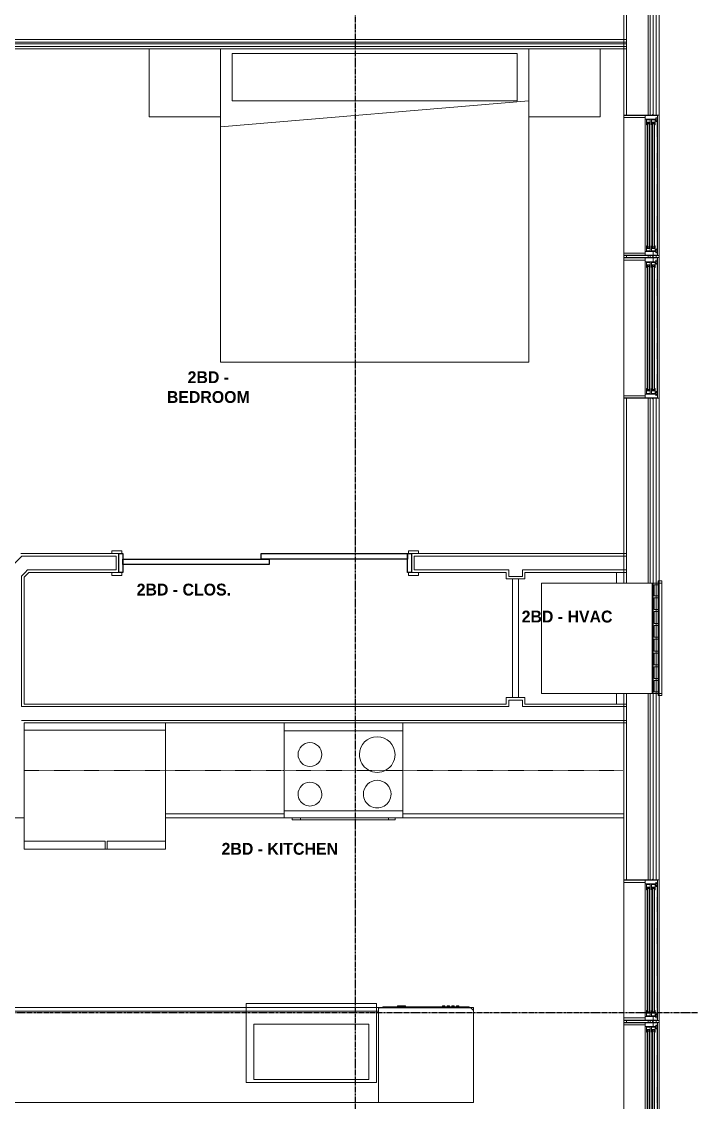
# Model space of a CAD drawing. Header units: inches. Extents: x -4093 to -1777, y 9773 to 12264.
# Drawn here: x -2257.7 to -2088.4, y 10144.5 to 10417.6 of the extents above; entities that cross this region are included whole.
import ezdxf

# ---------------------------------------------------------------- set-up
doc = ezdxf.new("R2010")
doc.units = ezdxf.units.IN
doc.header["$MEASUREMENT"] = 0
doc.linetypes.add('Dash', pattern=[0.25, 0.125, -0.125])
doc.linetypes.add('Grid Line 1_2_', pattern=[0.875, 0.5, -0.125, 0.125, -0.125])
for name, color, linetype, lineweight in [('0-1', 7, 'Continuous', 5), ('0-2', 7, 'Continuous', 9), ('A-AREA-IDEN', 2, 'Continuous', 9), ('A-DETL-GENF', 92, 'Continuous', 18), ('A-DETL-GENF-HDLN', 1, 'Dash', 9), ('A-DOOR-1', 7, 'Continuous', 9), ('A-DOOR-2', 10, 'Continuous', 30), ('A-DOOR-FRAM-1', 10, 'Continuous', 30), ('A-FLOR-2', 192, 'Continuous', 9), ('A-GENM', 5, 'Continuous', 9), ('A-GLAZ', 151, 'Continuous', 18), ('A-GLAZ-1', 151, 'Continuous', 9), ('A-GLAZ-2', 151, 'Continuous', 30), ('A-WALL', 113, 'Continuous', 18), ('A-WALL-1', 7, 'Continuous', 9), ('A-WALL-2', 250, 'Continuous', 18), ('A-WALL-3', 113, 'Continuous', 9), ('I-FURN-1', 7, 'Continuous', 9), ('I-WALL-1', 7, 'Continuous', 9), ('P-SANR-FIXT-1', 7, 'Continuous', 9), ('Q-CASE-1', 7, 'Continuous', 9), ('Q-CASE-HDLN-1', 7, 'Dash', 9), ('Q-SPCQ-1', 7, 'Continuous', 9), ('S-GRID-1', 1, 'Grid Line 1_2_', 30)]:
    doc.layers.add(name, color=color, linetype=linetype, lineweight=lineweight)
doc.styles.add('Century Gothic_B', font='GOTHICB.TTF', dxfattribs={"height": 3})

# ---------------------------------------------------------------- blocks, each defined once
blk = doc.blocks.new('083100 - Access Doors and Panels - Type 1 - ACCESS PANEL - 2-6 X 6-0-3696233-BACKGROUND - 1ST FLOOR')
at = {"layer": 'A-DOOR-1'}
for p, q in [((-15, -0.75), (-15, 0.75)), ((-15, 0.75), (15, 0.75)), ((15, 0.75), (15, -0.75)), ((15, -0.75), (-15, -0.75))]:
    blk.add_line(p, q, dxfattribs=at)
blk = doc.blocks.new('SLIDING - FLUSH - SLIDING - FLUSH - 6-0 x 6-8-4335190-BACKGROUND - 1ST FLOOR')
at = {"layer": 'A-DOOR-1'}
for p, q in [((-38.75, 3.25), (-36.25, 3.25)), ((-38.75, 2.5), (-38.75, 3.25)), ((-36.25, 3.25), (-36.25, 2.5)), ((36.25, 3.25), (38.75, 3.25)), ((36.25, 2.5), (36.25, 3.25)), ((38.75, 3.25), (38.75, 2.5)), ((-36.25, 2.5), (-38.75, 2.5)), ((38.75, 2.5), (36.25, 2.5)), ((-38.75, -2.25), (-36.25, -2.25)), ((-38.75, -3), (-38.75, -2.25)), ((-36.25, -2.25), (-36.25, -3)), ((36.25, -2.25), (38.75, -2.25)), ((36.25, -3), (36.25, -2.25)), ((38.75, -2.25), (38.75, -3)), ((-36.25, -3), (-38.75, -3)), ((38.75, -3), (36.25, -3))]:
    blk.add_line(p, q, dxfattribs=at)
at = {"layer": 'A-DOOR-2'}
for p, q in [((-1, -0.875), (-1, 0.5)), ((-1, 0.5), (36, 0.5)), ((36, 0.5), (36, -0.875)), ((-36, -2.25), (-36, -0.875)), ((-36, -0.875), (1, -0.875)), ((1, -2.25), (-36, -2.25)), ((36, -0.875), (-1, -0.875)), ((1, -0.875), (1, -2.25))]:
    blk.add_line(p, q, dxfattribs=at)
at = {"layer": 'A-DOOR-FRAM-1'}
for p, q in [((-37, -2.25), (-37, 2.5)), ((-37, 2.5), (-36, 2.5)), ((-36, 2.5), (-36, -2.25)), ((36, 2.5), (37, 2.5)), ((36, -2.25), (36, 2.5)), ((37, 2.5), (37, -2.25)), ((-36, -2.25), (-37, -2.25)), ((37, -2.25), (36, -2.25))]:
    blk.add_line(p, q, dxfattribs=at)
blk = doc.blocks.new('Bed-Standard - King 78_ x 80_-V48-BACKGROUND - 1ST FLOOR')
at = {"layer": 'I-FURN-1'}
for p, q in [((-28.31, 37.33), (-28.31, -41.8)), ((-25.31, 36.2), (-25.31, 24.2)), ((-25.31, 36.2), (46.69, 36.2)), ((46.69, 36.2), (46.69, 24.2)), ((49.69, -41.8), (49.69, 37.33)), ((49.69, 24.2), (-28.31, 17.63)), ((-25.31, 24.2), (46.69, 24.2)), ((-28.31, -41.8), (49.69, -41.8))]:
    blk.add_line(p, q, dxfattribs=at)
blk = doc.blocks.new('Table-Night Stand - 18_ x 18_ x 24_-V50-BACKGROUND - 1ST FLOOR')
at = {"layer": 'I-FURN-1'}
for p, q in [((18.15, 0), (18.15, 17.12)), ((0.15, 0), (18.15, 0))]:
    blk.add_line(p, q, dxfattribs=at)
blk = doc.blocks.new('Table-Night Stand - 18_ x 18_ x 24_-V51-BACKGROUND - 1ST FLOOR')
at = {"layer": 'I-FURN-1'}
for p, q in [((0.15, 17.12), (0.15, 0)), ((0.15, 0), (18.15, 0))]:
    blk.add_line(p, q, dxfattribs=at)
blk = doc.blocks.new('OD_CW_Base Cabinet - OD_CW_Base Cabinet-4331361-BACKGROUND - 1ST FLOOR')
at = {"layer": 'Q-CASE-1'}
for p, q in [((0.74, 0), (56.59, 0)), ((0.74, 0), (56.59, 0)), ((56.59, -1), (0.74, -1)), ((0.74, -1), (56.59, -1)), ((86.59, 0), (116.59, 0)), ((86.59, 0), (116.59, 0)), ((116.59, -1), (86.59, -1)), ((86.59, -1), (116.59, -1)), ((116.59, -22.12), (116.59, -24)), ((116.59, -22.12), (116.59, -24))]:
    blk.add_line(p, q, dxfattribs=at)
blk = doc.blocks.new('OD_CW_Upper Cabinet - OD_CW_Upper Cabinet-4366987-BACKGROUND - 1ST FLOOR')
at = {"layer": 'Q-CASE-HDLN-1'}
for p, q in [((0.74, -24), (0.74, -12)), ((0.74, -12), (152.34, -12)), ((152.34, -12), (152.34, -24)), ((152.34, -24), (0.74, -24))]:
    blk.add_line(p, q, dxfattribs=at)
blk = doc.blocks.new('Refrigerator_-_Side-by-Side_6047 - 36_ X 30_-1372843-BACKGROUND - 1ST FLOOR')
at = {"layer": 'Q-SPCQ-1'}
for p, q in [((-17.88, 15.58), (17.87, 15.58)), ((-17.88, -14.42), (-17.88, 15.58)), ((-17.88, 15.58), (-3.13, 15.58)), ((-17.88, 15.58), (-17.88, 13.58)), ((-3.13, 13.58), (-3.13, 15.58)), ((-2.63, 15.58), (17.87, 15.58)), ((-2.63, 15.58), (-2.63, 13.58)), ((17.87, 15.58), (17.87, -14.42)), ((17.87, 13.58), (17.87, 15.58)), ((-3.13, 13.58), (-17.88, 13.58)), ((17.87, 13.58), (-2.63, 13.58)), ((17.87, -14.42), (-17.88, -14.42))]:
    blk.add_line(p, q, dxfattribs=at)
blk = doc.blocks.new('OD_CW_Base Cabinet - OD_CW_Base Cabinet-4331363-BACKGROUND - 1ST FLOOR')
at = {"layer": 'Q-CASE-1'}
for p, q in [((132.74, 24), (24.74, 24)), ((132.74, 0), (132.74, 24)), ((0.74, 1.2), (0.74, 0)), ((0.74, 0), (132.74, 0))]:
    blk.add_line(p, q, dxfattribs=at)
blk = doc.blocks.new('Dishwasher_15404 - 34_ counter-V84-BACKGROUND - 1ST FLOOR')
at = {"layer": 'Q-SPCQ-1'}
for p, q in [((23.68, 0), (0, 0)), ((0, 0), (0, -24)), ((23.87, -22.93), (23.87, -0.2)), ((24.12, -1.09), (24, -1.09)), ((24.12, -1.09), (24.12, -22.91)), ((24.37, -4.82), (24.12, -4.82)), ((24.37, -4.82), (24.37, -5.81)), ((24.12, -6.79), (24.37, -6.79)), ((24.37, -5.81), (24.37, -6.79)), ((24.37, -16.15), (24.12, -16.15)), ((24.37, -16.15), (24.37, -16.74)), ((24.12, -16.74), (24.37, -16.74)), ((24.37, -17.33), (24.12, -17.33)), ((24.12, -17.92), (24.37, -17.92)), ((24.37, -18.51), (24.12, -18.51)), ((24.12, -19.1), (24.37, -19.1)), ((24.37, -17.33), (24.37, -17.92)), ((24.37, -18.51), (24.37, -19.1)), ((24.37, -19.69), (24.12, -19.69)), ((24.12, -20.28), (24.37, -20.28)), ((24.37, -19.69), (24.37, -20.28)), ((0, -24), (22.8, -24)), ((24.12, -22.91), (24, -22.91))]:
    blk.add_line(p, q, dxfattribs=at)
for centre, radius, start, end in [((23.68, -0.2), 0.197, 360, 90), ((22.8, -22.93), 1.07, 270, 0)]:
    blk.add_arc(centre, radius, start, end, dxfattribs=at)
blk = doc.blocks.new('Range - 24_ x 30_-V85-BACKGROUND - 1ST FLOOR')
at = {"layer": 'Q-SPCQ-1'}
for p, q in [((2, 0.5), (3.61, 0.5)), ((2, 0.5), (2, 0)), ((3.61, 0.5), (25.87, 0.5)), ((3.61, 0.5), (3.61, 0)), ((25.87, 0), (25.87, 0.5)), ((25.87, 0.5), (28, 0.5)), ((28, 0), (28, 0.5)), ((0, 0), (30, 0)), ((0, 0), (0, -1.75)), ((0, -1.75), (30, -1.75)), ((0, -22), (0, -1.75)), ((30, -1.75), (0, -1.75)), ((30, -1.75), (30, 0)), ((30, -1.75), (30, -22)), ((0, -24), (0, -22)), ((30, -22), (0, -22)), ((30, -22), (30, -24))]:
    blk.add_line(p, q, dxfattribs=at)
for centre, radius, start, end in [((6.5, -6), 3.5, 360, 180), ((23.5, -6), 3, 360, 180), ((6.5, -6), 3.5, 180, 360), ((23.5, -6), 3, 180, 360), ((6.5, -16), 4.5, 360, 180), ((23.5, -16), 3, 0, 180), ((6.5, -16), 4.5, 180, 360), ((23.5, -16), 3, 180, 360)]:
    blk.add_arc(centre, radius, start, end, dxfattribs=at)
blk = doc.blocks.new('Stainless Steel Farmhous Kitchen Sink - Stainless Steel Farmhous Kitchen Sink-4315883-BACKGROUND - 1ST FLOOR')
at = {"layer": 'P-SANR-FIXT-1'}
for p, q in [((-33, 22.2), (-33, 2.25)), ((0, 22.2), (-33, 22.2)), ((0, 2.25), (0, 22.2)), ((-31, 3), (-31, 16.96)), ((-31, 16.96), (-2, 16.96)), ((-2, 16.96), (-2, 3)), ((-2, 3), (-31, 3)), ((-33, 2.25), (0, 2.25))]:
    blk.add_line(p, q, dxfattribs=at)
blk = doc.blocks.new('CTR - 1st Phase - Unit Layouts_rvt-1-BACKGROUND - 1ST FLOOR')
at = {"layer": 'A-WALL-1'}
for p, q in [((-2233.13, 10283.16), (-2257.86, 10283.16)), ((-2233.13, 10278.41), (-2233.13, 10283.16)), ((-2104.82, 10283.16), (-2159.13, 10283.16)), ((-2159.13, 10283.16), (-2159.13, 10278.41)), ((-2104.82, 10278.41), (-2104.82, 10283.16)), ((-2257.05, 10277.25), (-2255.89, 10278.41)), ((-2257.05, 10245.16), (-2257.05, 10277.25)), ((-2255.89, 10278.41), (-2233.13, 10278.41)), ((-2159.13, 10278.41), (-2135.2, 10278.41)), ((-2135.2, 10278.41), (-2135.2, 10276.79)), ((-2135.2, 10276.79), (-2130.45, 10276.79)), ((-2130.45, 10278.41), (-2104.82, 10278.41)), ((-2130.45, 10276.79), (-2130.45, 10278.41)), ((-2135.2, 10246.79), (-2135.2, 10245.16)), ((-2130.45, 10246.79), (-2135.2, 10246.79)), ((-2130.45, 10245.16), (-2130.45, 10246.79)), ((-2135.2, 10245.16), (-2257.05, 10245.16)), ((-2104.82, 10245.16), (-2130.45, 10245.16)), ((-2104.82, 10240.41), (-2104.82, 10245.16)), ((-2257.05, 10240.41), (-2104.82, 10240.41)), ((-2257.05, 10238.54), (-2257.05, 10240.41)), ((-2263.72, 10216.41), (-2257.05, 10216.41))]:
    blk.add_line(p, q, dxfattribs=at)
at = {"layer": 'A-WALL-2'}
for p, q in [((-2261.1, 10279.04), (-2257.6, 10282.54)), ((-2233.75, 10282.54), (-2257.6, 10282.54)), ((-2233.75, 10280.79), (-2233.75, 10282.54)), ((-2158.5, 10282.54), (-2158.5, 10280.79)), ((-2104.82, 10282.54), (-2158.5, 10282.54)), ((-2233.75, 10279.04), (-2233.75, 10280.79)), ((-2158.5, 10280.79), (-2158.5, 10279.04)), ((-2257.68, 10277.51), (-2256.78, 10278.41)), ((-2257.68, 10276.63), (-2257.68, 10277.51)), ((-2256.78, 10278.41), (-2256.15, 10279.04)), ((-2256.15, 10279.04), (-2233.75, 10279.04)), ((-2158.5, 10279.04), (-2134.57, 10279.04)), ((-2134.57, 10278.41), (-2134.57, 10279.04)), ((-2134.57, 10278.41), (-2134.57, 10277.41)), ((-2134.57, 10277.41), (-2132.82, 10277.41)), ((-2132.82, 10277.41), (-2131.07, 10277.41)), ((-2131.07, 10279.04), (-2104.82, 10279.04)), ((-2131.07, 10278.41), (-2131.07, 10279.04)), ((-2131.07, 10277.41), (-2131.07, 10278.41)), ((-2257.68, 10245.16), (-2257.68, 10276.63)), ((-2257.68, 10244.54), (-2257.68, 10245.16)), ((-2257.68, 10244.54), (-2257.05, 10244.54)), ((-2257.05, 10244.54), (-2134.57, 10244.54)), ((-2134.57, 10246.16), (-2134.57, 10245.16)), ((-2132.82, 10246.16), (-2134.57, 10246.16)), ((-2134.57, 10244.54), (-2134.57, 10245.16)), ((-2131.07, 10246.16), (-2132.82, 10246.16)), ((-2131.07, 10245.16), (-2131.07, 10246.16)), ((-2131.07, 10244.54), (-2131.07, 10245.16)), ((-2131.07, 10244.54), (-2104.82, 10244.54)), ((-2257.68, 10241.04), (-2257.05, 10241.04)), ((-2257.05, 10241.04), (-2104.82, 10241.04))]:
    blk.add_line(p, q, dxfattribs=at)
at = {"layer": 'Q-CASE-1'}
for p, q in [((-2275.45, 10168.54), (-2143.45, 10168.54)), ((-2275.45, 10167.54), (-2167.45, 10167.54)), ((-2167.45, 10167.54), (-2275.45, 10167.54)), ((-2143.47, 10167.54), (-2143.45, 10167.54)), ((-2143.45, 10167.54), (-2143.47, 10167.54)), ((-2143.45, 10168.54), (-2143.45, 10167.54)), ((-2143.45, 10167.54), (-2143.45, 10167.34)), ((-2167.45, 10144.54), (-2275.45, 10144.54))]:
    blk.add_line(p, q, dxfattribs=at)
at = {"layer": '0-2'}
for name, p in [('Table-Night Stand - 18_ x 18_ x 24_-V51-BACKGROUND - 1ST FLOOR', (-2225.6, 10393.54)), ('Bed-Standard - King 78_ x 80_-V48-BACKGROUND - 1ST FLOOR', (-2179.14, 10373.33)), ('Table-Night Stand - 18_ x 18_ x 24_-V50-BACKGROUND - 1ST FLOOR', (-2129.6, 10393.54)), ('Stainless Steel Farmhous Kitchen Sink - Stainless Steel Farmhous Kitchen Sink-4315883-BACKGROUND - 1ST FLOOR', (-2167.95, 10147.32))]:
    blk.add_blockref(name, p, dxfattribs=at)
for name, p, rotation in [('SLIDING - FLUSH - SLIDING - FLUSH - 6-0 x 6-8-4335190-BACKGROUND - 1ST FLOOR', (-2196.13, 10280.91), 180), ('083100 - Access Doors and Panels - Type 1 - ACCESS PANEL - 2-6 X 6-0-3696233-BACKGROUND - 1ST FLOOR', (-2132.82, 10261.79), 269.9999999999502), ('OD_CW_Upper Cabinet - OD_CW_Upper Cabinet-4366987-BACKGROUND - 1ST FLOOR', (-2104.71, 10216.41), 180), ('Refrigerator_-_Side-by-Side_6047 - 36_ X 30_-1372843-BACKGROUND - 1ST FLOOR', (-2239.18, 10224.12), 180), ('OD_CW_Base Cabinet - OD_CW_Base Cabinet-4331361-BACKGROUND - 1ST FLOOR', (-2104.71, 10216.41), 180), ('Range - 24_ x 30_-V85-BACKGROUND - 1ST FLOOR', (-2161.3, 10216.41), 180), ('OD_CW_Base Cabinet - OD_CW_Base Cabinet-4331363-BACKGROUND - 1ST FLOOR', (-2142.71, 10168.54), 180), ('Dishwasher_15404 - 34_ counter-V84-BACKGROUND - 1ST FLOOR', (-2167.45, 10144.54), 90.00000000000064)]:
    blk.add_blockref(name, p, dxfattribs=dict(at, rotation=rotation))
blk = doc.blocks.new('CTR - 1st Phase - Common Walls_rvt-1-BACKGROUND - 1ST FLOOR')
at = {"layer": 'A-WALL-2'}
for p, q in [((-2104.82, 10411.29), (-2438.68, 10411.29)), ((-2104.82, 10411.91), (-2438.05, 10411.91)), ((-2104.82, 10412.41), (-2437.55, 10412.41)), ((-2104.82, 10413.04), (-2436.93, 10413.04))]:
    blk.add_line(p, q, dxfattribs=at)
at = {"layer": 'I-WALL-1'}
for p, q in [((-2104.82, 10410.66), (-2104.82, 10419.79)), ((-2439.3, 10410.66), (-2104.82, 10410.66))]:
    blk.add_line(p, q, dxfattribs=at)
blk = doc.blocks.new('CTR - 1st Phase - Structure_rvt-1-BACKGROUND - 1ST FLOOR')
at = {"layer": 'S-GRID-1'}
for p, q in [((-2173.32, 9772.61), (-2173.32, 12247.5)), ((-1777.25, 10167.19), (-4076.95, 10167.19))]:
    blk.add_line(p, q, dxfattribs=at)
blk = doc.blocks.new('Window-Double_Hung-Marvin-Essential - 3-WIDE _TEMP ALL LOW_ ESDH3066-3454286-BACKGROUND - 1ST FLOOR')
at = {"layer": 'A-DETL-GENF'}
for p, q in [((-16.72, -0.94), (-17.75, -0.94)), ((-17.75, -4.03), (-17.75, -0.94)), ((-16.72, -3.52), (-16.72, -0.94)), ((-16.56, -1.28), (-15.34, -1.28)), ((-16.56, -1.28), (-16.56, -2.22)), ((-15.34, -2.22), (-16.56, -2.22)), ((-16.56, -2.5), (-15.34, -2.5)), ((-16.56, -2.5), (-16.56, -3.44)), ((-15.28, -1.4), (-15.94, -1.4)), ((-15.94, -1.4), (-15.94, -2.12)), ((-15.94, -2.12), (-15.28, -2.12)), ((-15.28, -2.62), (-15.94, -2.62)), ((-15.94, -2.62), (-15.94, -3.34)), ((15.84, -1.41), (-15.84, -1.41)), ((-15.84, -1.41), (-15.84, -2.1)), ((15.84, -1.54), (-15.84, -1.54)), ((15.84, -1.98), (-15.84, -1.98)), ((15.84, -2.1), (-15.84, -2.1)), ((15.84, -2.63), (-15.84, -2.63)), ((-15.84, -2.63), (-15.84, -3.32)), ((-15.54, -1.54), (-15.54, -1.98)), ((-15.34, -1.28), (-15.28, -1.34)), ((-15.34, -2.22), (-15.28, -2.16)), ((-15.34, -2.5), (-15.28, -2.56)), ((-15.28, -1.34), (-15.28, -1.4)), ((-15.28, -2.12), (-15.28, -2.16)), ((-15.28, -2.56), (-15.28, -2.62)), ((15.34, -1.28), (15.28, -1.34)), ((15.28, -1.34), (15.28, -1.4)), ((15.28, -1.4), (15.94, -1.4)), ((15.28, -2.12), (15.28, -2.16)), ((15.94, -2.12), (15.28, -2.12)), ((15.34, -2.22), (15.28, -2.16)), ((15.34, -2.5), (15.28, -2.56)), ((15.28, -2.56), (15.28, -2.62)), ((15.28, -2.62), (15.94, -2.62)), ((16.56, -1.28), (15.34, -1.28)), ((15.34, -2.22), (16.56, -2.22)), ((16.56, -2.5), (15.34, -2.5)), ((15.54, -1.54), (15.54, -1.98)), ((15.84, -1.41), (15.84, -2.1)), ((15.84, -2.63), (15.84, -3.32)), ((15.94, -1.4), (15.94, -2.12)), ((15.94, -2.62), (15.94, -3.34)), ((16.56, -1.28), (16.56, -2.22)), ((16.56, -2.5), (16.56, -3.44)), ((16.72, -3.52), (16.72, -0.94)), ((16.72, -0.94), (17.75, -0.94)), ((17.75, -4.03), (17.75, -0.94)), ((-19.25, -2.98), (-19.25, -2.94)), ((-19.25, -2.94), (-17.9, -2.94)), ((-17.75, -2.98), (-19.25, -2.98)), ((-17.9, -2.94), (-17.9, -2.83)), ((-17.9, -2.83), (-17.75, -2.83)), ((-17.75, -4.03), (-17.16, -4.03)), ((-17.08, -3.62), (-17.16, -4.03)), ((-17.08, -3.62), (-16.19, -3.62)), ((-16.85, -4), (-16.85, -3.62)), ((-16.3, -4), (-16.85, -4)), ((-16.38, -3.52), (-16.72, -3.52)), ((-15.34, -3.44), (-16.56, -3.44)), ((-16.38, -3.62), (-16.38, -3.52)), ((-16.18, -3.76), (-16.3, -3.76)), ((-16.3, -3.76), (-16.3, -4)), ((-16.19, -3.62), (-16.19, -3.72)), ((-16.19, -3.72), (-16.1, -3.72)), ((-16.18, -3.97), (-16.18, -3.76)), ((-16.18, -3.97), (-16.1, -3.97)), ((-16.1, -3.72), (-16.1, -3.97)), ((-15.94, -3.34), (-15.28, -3.34)), ((15.84, -2.76), (-15.84, -2.76)), ((15.84, -3.2), (-15.84, -3.2)), ((15.84, -3.32), (-15.84, -3.32)), ((-15.54, -2.76), (-15.54, -3.2)), ((-15.34, -3.44), (-15.28, -3.38)), ((-15.28, -3.34), (-15.28, -3.38)), ((15.28, -3.34), (15.28, -3.38)), ((15.94, -3.34), (15.28, -3.34)), ((15.34, -3.44), (15.28, -3.38)), ((15.34, -3.44), (16.56, -3.44)), ((15.54, -2.76), (15.54, -3.2)), ((16.19, -3.72), (16.1, -3.72)), ((16.1, -3.72), (16.1, -3.97)), ((16.18, -3.97), (16.1, -3.97)), ((16.18, -3.97), (16.18, -3.76)), ((16.18, -3.76), (16.3, -3.76)), ((17.08, -3.62), (16.19, -3.62)), ((16.19, -3.62), (16.19, -3.72)), ((16.3, -3.76), (16.3, -4)), ((16.3, -4), (16.85, -4)), ((16.38, -3.62), (16.38, -3.52)), ((16.38, -3.52), (16.72, -3.52)), ((16.85, -4), (16.85, -3.62)), ((17.08, -3.62), (17.16, -4.03)), ((17.75, -4.03), (17.16, -4.03)), ((17.9, -2.83), (17.75, -2.83)), ((17.75, -2.98), (19.25, -2.98)), ((17.9, -2.94), (17.9, -2.83)), ((19.25, -2.94), (17.9, -2.94)), ((19.25, -2.98), (19.25, -2.94))]:
    blk.add_line(p, q, dxfattribs=at)
at = {"layer": 'A-DETL-GENF-HDLN'}
blk.add_line((16.1, -3.97), (-16.5, -3.97), dxfattribs=at)
at = {"layer": 'A-GLAZ'}
for p, q in [((-17.13, 4.44), (-17.75, 4.44)), ((-17.13, -0.91), (-17.13, 4.44)), ((17.12, 4.44), (17.75, 4.44)), ((17.12, 4.44), (17.12, -0.91))]:
    blk.add_line(p, q, dxfattribs=at)
at = {"layer": 'A-GLAZ-1'}
for p, q in [((-17.75, 4.44), (17.75, 4.44)), ((-17.75, -0.94), (17.75, -0.94)), ((17.75, -4.03), (-17.75, -4.03)), ((17.75, -4.44), (19.62, -4.44)), ((17.75, -4.5), (17.75, -4.44)), ((19.62, -4.5), (17.75, -4.5)), ((19.62, -4.44), (19.62, -4.5))]:
    blk.add_line(p, q, dxfattribs=at)
at = {"layer": 'A-GLAZ-2'}
for p, q in [((-17.75, -0.91), (-17.75, 4.44)), ((17.75, 4.44), (17.75, -0.91)), ((-17.75, -4.03), (-17.75, -0.94)), ((17.75, -0.94), (17.75, -4.03))]:
    blk.add_line(p, q, dxfattribs=at)
blk = doc.blocks.new('Window-Double_Hung-Marvin-Essential - 3-WIDE _TEMP ALL LOW_ ESDH3066-3454287-BACKGROUND - 1ST FLOOR')
at = {"layer": 'A-DETL-GENF'}
for p, q in [((-16.72, -0.94), (-17.75, -0.94)), ((-17.75, -4.03), (-17.75, -0.94)), ((-16.72, -3.52), (-16.72, -0.94)), ((-16.56, -1.28), (-15.34, -1.28)), ((-16.56, -1.28), (-16.56, -2.22)), ((-15.34, -2.22), (-16.56, -2.22)), ((-16.56, -2.5), (-15.34, -2.5)), ((-16.56, -2.5), (-16.56, -3.44)), ((-15.28, -1.4), (-15.94, -1.4)), ((-15.94, -1.4), (-15.94, -2.12)), ((-15.94, -2.12), (-15.28, -2.12)), ((-15.28, -2.62), (-15.94, -2.62)), ((-15.94, -2.62), (-15.94, -3.34)), ((15.84, -1.41), (-15.84, -1.41)), ((-15.84, -1.41), (-15.84, -2.1)), ((15.84, -1.54), (-15.84, -1.54)), ((15.84, -1.98), (-15.84, -1.98)), ((15.84, -2.1), (-15.84, -2.1)), ((15.84, -2.63), (-15.84, -2.63)), ((-15.84, -2.63), (-15.84, -3.32)), ((-15.54, -1.54), (-15.54, -1.98)), ((-15.34, -1.28), (-15.28, -1.34)), ((-15.34, -2.22), (-15.28, -2.16)), ((-15.34, -2.5), (-15.28, -2.56)), ((-15.28, -1.34), (-15.28, -1.4)), ((-15.28, -2.12), (-15.28, -2.16)), ((-15.28, -2.56), (-15.28, -2.62)), ((15.34, -1.28), (15.28, -1.34)), ((15.28, -1.34), (15.28, -1.4)), ((15.28, -1.4), (15.94, -1.4)), ((15.28, -2.12), (15.28, -2.16)), ((15.94, -2.12), (15.28, -2.12)), ((15.34, -2.22), (15.28, -2.16)), ((15.34, -2.5), (15.28, -2.56)), ((15.28, -2.56), (15.28, -2.62)), ((15.28, -2.62), (15.94, -2.62)), ((16.56, -1.28), (15.34, -1.28)), ((15.34, -2.22), (16.56, -2.22)), ((16.56, -2.5), (15.34, -2.5)), ((15.54, -1.54), (15.54, -1.98)), ((15.84, -1.41), (15.84, -2.1)), ((15.84, -2.63), (15.84, -3.32)), ((15.94, -1.4), (15.94, -2.12)), ((15.94, -2.62), (15.94, -3.34)), ((16.56, -1.28), (16.56, -2.22)), ((16.56, -2.5), (16.56, -3.44)), ((16.72, -3.52), (16.72, -0.94)), ((16.72, -0.94), (17.75, -0.94)), ((17.75, -4.03), (17.75, -0.94)), ((-19.25, -2.98), (-19.25, -2.94)), ((-19.25, -2.94), (-17.9, -2.94)), ((-17.75, -2.98), (-19.25, -2.98)), ((-17.9, -2.94), (-17.9, -2.83)), ((-17.9, -2.83), (-17.75, -2.83)), ((-17.75, -4.03), (-17.16, -4.03)), ((-17.08, -3.62), (-17.16, -4.03)), ((-17.08, -3.62), (-16.19, -3.62)), ((-16.85, -4), (-16.85, -3.62)), ((-16.3, -4), (-16.85, -4)), ((-16.38, -3.52), (-16.72, -3.52)), ((-15.34, -3.44), (-16.56, -3.44)), ((-16.38, -3.62), (-16.38, -3.52)), ((-16.18, -3.76), (-16.3, -3.76)), ((-16.3, -3.76), (-16.3, -4)), ((-16.19, -3.62), (-16.19, -3.72)), ((-16.19, -3.72), (-16.1, -3.72)), ((-16.18, -3.97), (-16.18, -3.76)), ((-16.18, -3.97), (-16.1, -3.97)), ((-16.1, -3.72), (-16.1, -3.97)), ((-15.94, -3.34), (-15.28, -3.34)), ((15.84, -2.76), (-15.84, -2.76)), ((15.84, -3.2), (-15.84, -3.2)), ((15.84, -3.32), (-15.84, -3.32)), ((-15.54, -2.76), (-15.54, -3.2)), ((-15.34, -3.44), (-15.28, -3.38)), ((-15.28, -3.34), (-15.28, -3.38)), ((15.28, -3.34), (15.28, -3.38)), ((15.94, -3.34), (15.28, -3.34)), ((15.34, -3.44), (15.28, -3.38)), ((15.34, -3.44), (16.56, -3.44)), ((15.54, -2.76), (15.54, -3.2)), ((16.19, -3.72), (16.1, -3.72)), ((16.1, -3.72), (16.1, -3.97)), ((16.18, -3.97), (16.1, -3.97)), ((16.18, -3.97), (16.18, -3.76)), ((16.18, -3.76), (16.3, -3.76)), ((17.08, -3.62), (16.19, -3.62)), ((16.19, -3.62), (16.19, -3.72)), ((16.3, -3.76), (16.3, -4)), ((16.3, -4), (16.85, -4)), ((16.38, -3.62), (16.38, -3.52)), ((16.38, -3.52), (16.72, -3.52)), ((16.85, -4), (16.85, -3.62)), ((17.08, -3.62), (17.16, -4.03)), ((17.75, -4.03), (17.16, -4.03)), ((17.9, -2.83), (17.75, -2.83)), ((17.75, -2.98), (19.25, -2.98)), ((17.9, -2.94), (17.9, -2.83)), ((19.25, -2.94), (17.9, -2.94)), ((19.25, -2.98), (19.25, -2.94))]:
    blk.add_line(p, q, dxfattribs=at)
at = {"layer": 'A-DETL-GENF-HDLN'}
blk.add_line((16.1, -3.97), (-16.5, -3.97), dxfattribs=at)
at = {"layer": 'A-GLAZ'}
for p, q in [((-17.13, 4.44), (-17.75, 4.44)), ((-17.13, -0.91), (-17.13, 4.44)), ((17.12, 4.44), (17.75, 4.44)), ((17.12, 4.44), (17.12, -0.91))]:
    blk.add_line(p, q, dxfattribs=at)
at = {"layer": 'A-GLAZ-1'}
for p, q in [((-17.75, 4.44), (17.75, 4.44)), ((-17.75, -0.94), (17.75, -0.94)), ((17.75, -4.03), (-17.75, -4.03))]:
    blk.add_line(p, q, dxfattribs=at)
at = {"layer": 'A-GLAZ-2'}
for p, q in [((-17.75, -0.91), (-17.75, 4.44)), ((17.75, 4.44), (17.75, -0.91)), ((-17.75, -4.03), (-17.75, -0.94)), ((17.75, -0.94), (17.75, -4.03))]:
    blk.add_line(p, q, dxfattribs=at)
blk = doc.blocks.new('Window-Double_Hung-Marvin-Essential - 2-WIDE _TEMP ALL LOW_ ESDH3066-3454284-BACKGROUND - 1ST FLOOR')
at = {"layer": 'A-DETL-GENF'}
for p, q in [((-16.72, -0.94), (-17.75, -0.94)), ((-17.75, -4.03), (-17.75, -0.94)), ((-16.72, -3.52), (-16.72, -0.94)), ((-16.56, -1.28), (-15.34, -1.28)), ((-16.56, -1.28), (-16.56, -2.22)), ((-15.34, -2.22), (-16.56, -2.22)), ((-16.56, -2.5), (-15.34, -2.5)), ((-16.56, -2.5), (-16.56, -3.44)), ((-15.28, -1.4), (-15.94, -1.4)), ((-15.94, -1.4), (-15.94, -2.12)), ((-15.94, -2.12), (-15.28, -2.12)), ((-15.28, -2.62), (-15.94, -2.62)), ((-15.94, -2.62), (-15.94, -3.34)), ((15.84, -1.41), (-15.84, -1.41)), ((-15.84, -1.41), (-15.84, -2.1)), ((15.84, -1.54), (-15.84, -1.54)), ((15.84, -1.98), (-15.84, -1.98)), ((15.84, -2.1), (-15.84, -2.1)), ((15.84, -2.63), (-15.84, -2.63)), ((-15.84, -2.63), (-15.84, -3.32)), ((-15.54, -1.54), (-15.54, -1.98)), ((-15.34, -1.28), (-15.28, -1.34)), ((-15.34, -2.22), (-15.28, -2.16)), ((-15.34, -2.5), (-15.28, -2.56)), ((-15.28, -1.34), (-15.28, -1.4)), ((-15.28, -2.12), (-15.28, -2.16)), ((-15.28, -2.56), (-15.28, -2.62)), ((15.34, -1.28), (15.28, -1.34)), ((15.28, -1.34), (15.28, -1.4)), ((15.28, -1.4), (15.94, -1.4)), ((15.28, -2.12), (15.28, -2.16)), ((15.94, -2.12), (15.28, -2.12)), ((15.34, -2.22), (15.28, -2.16)), ((15.34, -2.5), (15.28, -2.56)), ((15.28, -2.56), (15.28, -2.62)), ((15.28, -2.62), (15.94, -2.62)), ((16.56, -1.28), (15.34, -1.28)), ((15.34, -2.22), (16.56, -2.22)), ((16.56, -2.5), (15.34, -2.5)), ((15.54, -1.54), (15.54, -1.98)), ((15.84, -1.41), (15.84, -2.1)), ((15.84, -2.63), (15.84, -3.32)), ((15.94, -1.4), (15.94, -2.12)), ((15.94, -2.62), (15.94, -3.34)), ((16.56, -1.28), (16.56, -2.22)), ((16.56, -2.5), (16.56, -3.44)), ((16.72, -3.52), (16.72, -0.94)), ((16.72, -0.94), (17.75, -0.94)), ((17.75, -4.03), (17.75, -0.94)), ((-19.25, -2.98), (-19.25, -2.94)), ((-19.25, -2.94), (-17.9, -2.94)), ((-17.75, -2.98), (-19.25, -2.98)), ((-17.9, -2.94), (-17.9, -2.83)), ((-17.9, -2.83), (-17.75, -2.83)), ((-17.75, -4.03), (-17.16, -4.03)), ((-17.08, -3.62), (-17.16, -4.03)), ((-17.08, -3.62), (-16.19, -3.62)), ((-16.85, -4), (-16.85, -3.62)), ((-16.3, -4), (-16.85, -4)), ((-16.38, -3.52), (-16.72, -3.52)), ((-15.34, -3.44), (-16.56, -3.44)), ((-16.38, -3.62), (-16.38, -3.52)), ((-16.18, -3.76), (-16.3, -3.76)), ((-16.3, -3.76), (-16.3, -4)), ((-16.19, -3.62), (-16.19, -3.72)), ((-16.19, -3.72), (-16.1, -3.72)), ((-16.18, -3.97), (-16.18, -3.76)), ((-16.18, -3.97), (-16.1, -3.97)), ((-16.1, -3.72), (-16.1, -3.97)), ((-15.94, -3.34), (-15.28, -3.34)), ((15.84, -2.76), (-15.84, -2.76)), ((15.84, -3.2), (-15.84, -3.2)), ((15.84, -3.32), (-15.84, -3.32)), ((-15.54, -2.76), (-15.54, -3.2)), ((-15.34, -3.44), (-15.28, -3.38)), ((-15.28, -3.34), (-15.28, -3.38)), ((15.28, -3.34), (15.28, -3.38)), ((15.94, -3.34), (15.28, -3.34)), ((15.34, -3.44), (15.28, -3.38)), ((15.34, -3.44), (16.56, -3.44)), ((15.54, -2.76), (15.54, -3.2)), ((16.19, -3.72), (16.1, -3.72)), ((16.1, -3.72), (16.1, -3.97)), ((16.18, -3.97), (16.1, -3.97)), ((16.18, -3.97), (16.18, -3.76)), ((16.18, -3.76), (16.3, -3.76)), ((17.08, -3.62), (16.19, -3.62)), ((16.19, -3.62), (16.19, -3.72)), ((16.3, -3.76), (16.3, -4)), ((16.3, -4), (16.85, -4)), ((16.38, -3.62), (16.38, -3.52)), ((16.38, -3.52), (16.72, -3.52)), ((16.85, -4), (16.85, -3.62)), ((17.08, -3.62), (17.16, -4.03)), ((17.75, -4.03), (17.16, -4.03)), ((17.9, -2.83), (17.75, -2.83)), ((17.75, -2.98), (19.25, -2.98)), ((17.9, -2.94), (17.9, -2.83)), ((19.25, -2.94), (17.9, -2.94)), ((19.25, -2.98), (19.25, -2.94))]:
    blk.add_line(p, q, dxfattribs=at)
at = {"layer": 'A-DETL-GENF-HDLN'}
blk.add_line((16.1, -3.97), (-16.5, -3.97), dxfattribs=at)
at = {"layer": 'A-GLAZ'}
for p, q in [((-17.13, 4.44), (-17.75, 4.44)), ((-17.13, -0.91), (-17.13, 4.44)), ((17.12, 4.44), (17.75, 4.44)), ((17.12, 4.44), (17.12, -0.91))]:
    blk.add_line(p, q, dxfattribs=at)
at = {"layer": 'A-GLAZ-1'}
for p, q in [((-17.75, 4.44), (17.75, 4.44)), ((-17.75, -0.94), (17.75, -0.94)), ((17.75, -4.03), (-17.75, -4.03))]:
    blk.add_line(p, q, dxfattribs=at)
at = {"layer": 'A-GLAZ-2'}
for p, q in [((-17.75, -0.91), (-17.75, 4.44)), ((17.75, 4.44), (17.75, -0.91)), ((-17.75, -4.03), (-17.75, -0.94)), ((17.75, -0.94), (17.75, -4.03))]:
    blk.add_line(p, q, dxfattribs=at)
blk = doc.blocks.new('V-Series_EWC4_SPVU_RFA_2015 - 1ST FLOOR-2484708-BACKGROUND - 1ST FLOOR')
at = {"layer": 'A-GENM'}
for p, q in [((-3126.69, 12090.69), (-3127.25, 12090.69)), ((-3127.25, 12090.69), (-3127.25, 12089.69)), ((-3127.25, 12089.69), (-3126.69, 12089.69)), ((-3098.81, 12090.69), (-3126.69, 12090.69)), ((-3126.69, 12090.69), (-3126.69, 12089.69)), ((-3126.69, 12089.69), (-3126.69, 12090.69)), ((-3126.69, 12089.69), (-3098.81, 12089.69)), ((-3126.69, 12089.69), (-3126.69, 12060.25)), ((-3126.25, 12089.69), (-3126.69, 12089.69)), ((-3126.25, 12088.69), (-3126.25, 12089.69)), ((-3122.95, 12089.69), (-3123.45, 12089.69)), ((-3123.45, 12089.69), (-3123.45, 12088.69)), ((-3122.95, 12088.69), (-3122.95, 12089.69)), ((-3119.47, 12089.69), (-3119.97, 12089.69)), ((-3119.97, 12089.69), (-3119.97, 12088.69)), ((-3119.47, 12088.69), (-3119.47, 12089.69)), ((-3115.98, 12089.69), (-3116.48, 12089.69)), ((-3116.48, 12089.69), (-3116.48, 12088.69)), ((-3115.98, 12088.69), (-3115.98, 12089.69)), ((-3112.5, 12089.69), (-3113, 12089.69)), ((-3113, 12089.69), (-3113, 12088.69)), ((-3112.5, 12088.69), (-3112.5, 12089.69)), ((-3109.01, 12089.69), (-3109.51, 12089.69)), ((-3109.51, 12089.69), (-3109.51, 12088.69)), ((-3109.01, 12088.69), (-3109.01, 12089.69)), ((-3105.53, 12089.69), (-3106.03, 12089.69)), ((-3106.03, 12089.69), (-3106.03, 12088.69)), ((-3105.53, 12088.69), (-3105.53, 12089.69)), ((-3102.05, 12089.69), (-3102.55, 12089.69)), ((-3102.55, 12089.69), (-3102.55, 12088.69)), ((-3102.05, 12088.69), (-3102.05, 12089.69)), ((-3098.81, 12089.69), (-3099.25, 12089.69)), ((-3099.25, 12089.69), (-3099.25, 12088.69)), ((-3098.81, 12089.69), (-3098.81, 12090.69)), ((-3098.25, 12090.69), (-3098.81, 12090.69)), ((-3098.81, 12090.69), (-3098.81, 12089.69)), ((-3098.81, 12089.69), (-3098.25, 12089.69)), ((-3098.81, 12060.25), (-3098.81, 12089.69)), ((-3098.25, 12089.69), (-3098.25, 12090.69)), ((-3123.45, 12088.69), (-3126.25, 12088.69)), ((-3119.97, 12088.69), (-3122.95, 12088.69)), ((-3116.48, 12088.69), (-3119.47, 12088.69)), ((-3113, 12088.69), (-3115.98, 12088.69)), ((-3109.51, 12088.69), (-3112.5, 12088.69)), ((-3106.03, 12088.69), (-3109.01, 12088.69)), ((-3102.55, 12088.69), (-3105.53, 12088.69)), ((-3099.25, 12088.69), (-3102.05, 12088.69)), ((-3126.69, 12060.25), (-3098.81, 12060.25))]:
    blk.add_line(p, q, dxfattribs=at)

msp = doc.modelspace()

# ---------------------------------------------------------------- linework, layer by layer
at = {"layer": 'A-FLOR-2'}
for p, q in [((-2107.32, 10275.73), (-2107.32, 10278.41)), ((-2107.32, 10245.16), (-2107.32, 10247.85))]:
    msp.add_line(p, q, dxfattribs=at)
at = {"layer": 'A-WALL'}
for p, q in [((-2104.82, 10474.84), (-2104.82, 10393.94)), ((-2099.32, 10474.84), (-2099.32, 10393.94)), ((-2098.82, 10474.84), (-2098.82, 10393.94)), ((-2098.07, 10474.84), (-2098.07, 10393.94)), ((-2097.32, 10474.84), (-2097.32, 10393.94)), ((-2104.82, 10358.44), (-2104.82, 10357.94)), ((-2099.32, 10358.44), (-2099.32, 10357.94)), ((-2098.82, 10358.44), (-2098.82, 10357.94)), ((-2098.07, 10358.44), (-2098.07, 10357.94)), ((-2097.32, 10358.44), (-2097.32, 10357.94)), ((-2104.82, 10322.44), (-2104.82, 10275.73)), ((-2099.32, 10322.44), (-2099.32, 10275.73)), ((-2098.82, 10322.44), (-2098.82, 10275.73)), ((-2098.07, 10322.44), (-2098.07, 10200.74)), ((-2097.32, 10322.44), (-2097.32, 10200.74)), ((-2104.82, 10247.85), (-2104.82, 10200.74)), ((-2099.32, 10247.85), (-2099.32, 10200.74)), ((-2098.82, 10247.85), (-2098.82, 10200.74)), ((-2104.82, 10165.24), (-2104.82, 10164.74)), ((-2099.32, 10165.24), (-2099.32, 10164.74)), ((-2098.82, 10165.24), (-2098.82, 10164.74)), ((-2098.07, 10165.24), (-2098.07, 10164.74)), ((-2097.32, 10165.24), (-2097.32, 10164.74))]:
    msp.add_line(p, q, dxfattribs=at)
at = {"layer": 'A-WALL-3'}
for p, q in [((-2096.57, 10166.61), (-2096.57, 10510.34)), ((-2105.45, 10474.84), (-2105.45, 10393.94)), ((-2100.1, 10393.94), (-2100.07, 10393.94)), ((-2096.98, 10393.94), (-2096.57, 10393.94)), ((-2105.45, 10358.44), (-2105.45, 10357.94)), ((-2100.07, 10358.44), (-2100.1, 10358.44)), ((-2100.1, 10357.94), (-2100.07, 10357.94)), ((-2096.57, 10358.44), (-2096.98, 10358.44)), ((-2096.98, 10357.94), (-2096.57, 10357.94)), ((-2105.45, 10322.44), (-2105.45, 10275.73)), ((-2100.07, 10322.44), (-2100.1, 10322.44)), ((-2096.57, 10322.44), (-2096.98, 10322.44)), ((-2105.45, 10275.73), (-2098.32, 10275.73)), ((-2098.32, 10275.73), (-2098.32, 10247.85)), ((-2098.32, 10247.85), (-2105.45, 10247.85)), ((-2105.45, 10247.85), (-2105.45, 10200.74)), ((-2100.1, 10200.74), (-2100.07, 10200.74)), ((-2096.98, 10200.74), (-2096.57, 10200.74)), ((-2105.45, 10165.24), (-2105.45, 10164.74)), ((-2100.07, 10165.24), (-2100.1, 10165.24)), ((-2100.1, 10164.74), (-2100.07, 10164.74)), ((-2096.57, 10165.24), (-2096.98, 10165.24)), ((-2096.98, 10164.74), (-2096.57, 10164.74)), ((-2096.57, 10008.84), (-2096.57, 10164.74))]:
    msp.add_line(p, q, dxfattribs=at)

# ---------------------------------------------------------------- block references
at = {"layer": '0-1'}
for name in ['CTR - 1st Phase - Structure_rvt-1-BACKGROUND - 1ST FLOOR', 'CTR - 1st Phase - Common Walls_rvt-1-BACKGROUND - 1ST FLOOR', 'CTR - 1st Phase - Unit Layouts_rvt-1-BACKGROUND - 1ST FLOOR']:
    msp.add_blockref(name, (0, 0), dxfattribs=at)
at = {"layer": 'A-GENM', "rotation": 269.9999999999999}
msp.add_blockref('V-Series_EWC4_SPVU_RFA_2015 - 1ST FLOOR-2484708-BACKGROUND - 1ST FLOOR', (-14186.51, 7149.04), dxfattribs=at)
at = {"layer": 'A-GLAZ-1', "rotation": 89.99999999999882}
for name, p in [('Window-Double_Hung-Marvin-Essential - 2-WIDE _TEMP ALL LOW_ ESDH3066-3454284-BACKGROUND - 1ST FLOOR', (-2101.01, 10376.19)), ('Window-Double_Hung-Marvin-Essential - 2-WIDE _TEMP ALL LOW_ ESDH3066-3454284-BACKGROUND - 1ST FLOOR', (-2101.01, 10340.19)), ('Window-Double_Hung-Marvin-Essential - 3-WIDE _TEMP ALL LOW_ ESDH3066-3454287-BACKGROUND - 1ST FLOOR', (-2101.01, 10182.99)), ('Window-Double_Hung-Marvin-Essential - 3-WIDE _TEMP ALL LOW_ ESDH3066-3454286-BACKGROUND - 1ST FLOOR', (-2101.01, 10146.99))]:
    msp.add_blockref(name, p, dxfattribs=at)

# ---------------------------------------------------------------- texts
at = {"layer": 'A-AREA-IDEN', "char_height": 3, "attachment_point": 1, "style": 'Century Gothic_B'}
for s, insert, width in [('2BD -', (-2215.72, 10329.23), 13.13), ('BEDROOM', (-2220.97, 10324.23), 25.755), ('2BD - CLOS.', (-2228.6, 10275.58), 29.29), ('2BD - HVAC', (-2131.29, 10268.77), 29.593), ('2BD - KITCHEN', (-2207.14, 10210.1), 35.451)]:
    msp.add_mtext(s, dxfattribs=dict(at, insert=insert, width=width))

doc.saveas('drawing.dxf')
